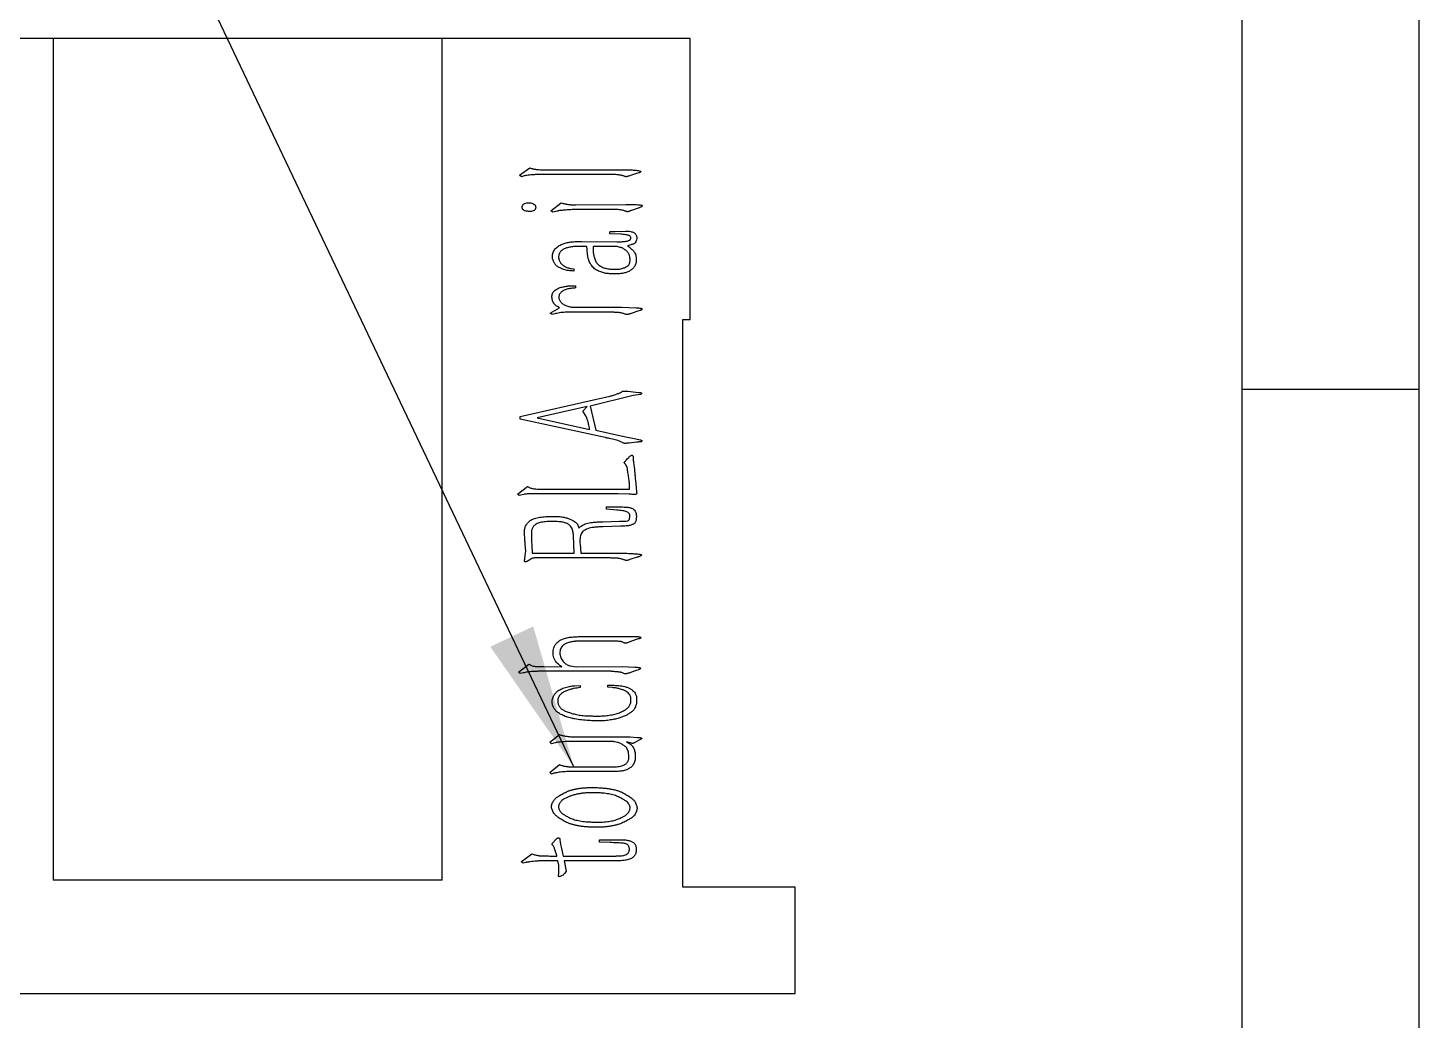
# Model space of a CAD drawing. Header units: millimetres. Extents: x 0 to 210, y 0 to 297.
# Drawn here: x 170.67 to 210, y 180.67 to 208.73 of the extents above; entities that cross this region are included whole.
import ezdxf

# ---------------------------------------------------------------- set-up
doc = ezdxf.new("R2010")
doc.units = ezdxf.units.MM
doc.layers.add('图框', color=7, linetype='Continuous')
doc.layers.add('根据设置的颜色创建', color=7, linetype='Continuous', lineweight=25)
doc.dimstyles.new('SLDDIMSTYLE5', dxfattribs={"dimtxt": 0.18, "dimasz": 4.08, "dimexe": 0, "dimexo": 0.0625, "dimgap": 0, "dimtad": 0, "dimtih": 1, "dimtoh": 1, "dimdec": 0, "dimrnd": 1e-09, "dimzin": 0, "dimdsep": 46, "dimtxsty": 'Standard', "dimsah": 1, "dimcen": 0.09, "dimadec": 0, "dimazin": 0, "dimtfac": 4.08, "dimtdec": 0, "dimtofl": 0, "dimtmove": 0, "dimatfit": 3, "dimfxl": 0, "dimfrac": 2, "dimtolj": 1, "dimtzin": 0, "dimarcsym": 0})

msp = doc.modelspace()

# ---------------------------------------------------------------- linework, layer by layer
at = {"color": 7, "linetype": 'Continuous', "lineweight": 25}
for p, q in [((171.385, 208.427), (164.556, 208.427)), ((171.385, 208.427), (171.385, 184.627)), ((182.385, 208.427), (171.385, 208.427)), ((182.385, 184.627), (182.385, 208.427)), ((189.389, 208.427), (182.385, 208.427)), ((189.389, 200.477), (189.389, 208.427)), ((184.571, 204.556), (184.858, 204.767)), ((184.621, 204.516), (184.571, 204.556)), ((184.697, 204.536), (184.621, 204.516)), ((187.083, 204.581), (185.185, 204.581)), ((185.251, 204.712), (187.385, 204.712)), ((187.385, 204.712), (187.717, 204.707)), ((187.878, 204.606), (187.707, 204.546)), ((187.944, 204.626), (187.878, 204.606)), ((185.457, 203.554), (185.749, 203.78)), ((185.507, 203.513), (185.457, 203.554)), ((185.588, 203.534), (185.507, 203.513)), ((187.017, 203.589), (186.126, 203.589)), ((186.161, 203.724), (187.576, 203.73)), ((187.576, 203.73), (187.757, 203.73)), ((187.918, 203.624), (187.737, 203.563)), ((187.118, 202.897), (187.118, 202.962)), ((187.274, 202.967), (187.576, 202.977)), ((186.328, 202.686), (187.314, 202.675)), ((187.43, 202.892), (187.118, 202.897)), ((187.717, 202.59), (187.622, 202.565)), ((186.474, 202.545), (186.217, 202.545)), ((186.479, 202.454), (186.474, 202.545)), ((187.325, 202.545), (186.65, 202.545)), ((187.41, 202.519), (187.325, 202.545)), ((186.026, 201.92), (186.101, 201.915)), ((186.101, 201.915), (186.101, 201.85)), ((186.011, 201.432), (186.152, 201.432)), ((186.152, 201.432), (186.152, 201.371)), ((185.436, 200.661), (185.694, 200.813)), ((185.487, 200.621), (185.436, 200.661)), ((185.568, 200.641), (185.487, 200.621)), ((186.036, 200.682), (185.855, 200.682)), ((187.153, 200.687), (186.036, 200.682)), ((186.157, 200.823), (187.446, 200.823)), ((187.446, 200.823), (187.863, 200.813)), ((187.909, 200.717), (187.727, 200.652)), ((187.974, 200.737), (187.909, 200.717)), ((189.185, 200.477), (189.389, 200.477)), ((189.185, 184.427), (189.185, 200.477)), ((187.783, 198.328), (186.56, 198.031)), ((186.745, 198.222), (186.997, 198.282)), ((187.234, 198.343), (187.329, 198.378)), ((187.627, 198.449), (187.853, 198.429)), ((187.984, 198.363), (187.783, 198.328)), ((187.853, 198.429), (187.939, 198.418)), ((184.586, 197.734), (186.745, 198.222)), ((186.483, 198.021), (185.069, 197.698)), ((186.353, 197.885), (186.483, 198.021)), ((186.439, 197.759), (186.353, 197.885)), ((186.56, 198.031), (186.725, 197.346)), ((184.586, 197.663), (184.586, 197.734)), ((186.987, 197.145), (184.586, 197.663)), ((185.069, 197.698), (186.549, 197.371)), ((186.725, 197.346), (187.475, 197.185)), ((187.475, 197.185), (187.858, 197.109)), ((187.858, 197.109), (187.979, 197.079)), ((187.475, 196.999), (187.43, 197.024)), ((187.878, 197.009), (187.667, 196.984)), ((187.843, 195.937), (187.863, 195.726)), ((184.515, 195.539), (184.792, 195.761)), ((184.556, 195.504), (184.515, 195.539)), ((184.606, 195.514), (184.556, 195.504)), ((187.36, 195.554), (185.094, 195.554)), ((185.11, 195.686), (187.677, 195.686)), ((187.657, 195.545), (187.36, 195.554)), ((187.863, 195.726), (187.873, 195.61)), ((187.027, 195.181), (187.38, 195.181)), ((187.027, 195.115), (187.027, 195.181)), ((187.314, 195.09), (187.027, 195.115)), ((186.926, 194.758), (187.395, 194.773)), ((186.111, 193.872), (186.091, 194.37)), ((186.217, 194.667), (186.247, 194.591)), ((187.179, 194.627), (186.932, 194.621)), ((187.42, 194.632), (187.179, 194.627)), ((184.742, 193.927), (184.727, 194.123)), ((184.727, 193.821), (184.742, 193.927)), ((184.913, 194.088), (184.923, 193.876)), ((186.278, 194.123), (186.298, 193.876)), ((184.717, 193.715), (184.727, 193.821)), ((184.883, 193.705), (184.808, 193.655)), ((184.923, 193.876), (186.111, 193.872)), ((187.007, 193.741), (185.039, 193.741)), ((186.298, 193.876), (187.486, 193.876)), ((187.893, 193.761), (187.712, 193.7)), ((186.338, 191.514), (187.803, 191.52)), ((187.249, 191.383), (186.363, 191.383)), ((187.863, 191.434), (187.687, 191.363)), ((184.541, 190.513), (184.832, 190.734)), ((184.586, 190.467), (184.541, 190.513)), ((184.667, 190.487), (184.586, 190.467)), ((187.144, 190.533), (185.17, 190.533)), ((185.251, 190.669), (185.764, 190.663)), ((186.011, 190.689), (186.167, 190.663)), ((186.167, 190.663), (187.466, 190.669)), ((187.466, 190.669), (187.823, 190.648)), ((187.863, 190.553), (187.687, 190.493)), ((187.929, 190.573), (187.863, 190.553)), ((186.117, 190.123), (186.282, 190.127)), ((186.282, 190.127), (186.282, 190.072)), ((187.063, 190.087), (187.063, 190.143)), ((187.193, 190.072), (187.063, 190.087)), ((185.421, 188.53), (185.694, 188.746)), ((185.467, 188.484), (185.421, 188.53)), ((185.542, 188.504), (185.467, 188.484)), ((187.058, 188.55), (186.091, 188.55)), ((186.111, 188.68), (187.692, 188.676)), ((187.702, 188.515), (187.596, 188.535)), ((187.692, 188.676), (187.889, 188.665)), ((187.748, 188.489), (187.702, 188.515)), ((187.969, 188.595), (187.823, 188.519)), ((185.421, 187.674), (185.694, 187.895)), ((185.467, 187.629), (185.421, 187.674)), ((185.542, 187.653), (185.467, 187.629)), ((187.058, 187.699), (186.011, 187.699)), ((186.101, 187.83), (187.158, 187.83)), ((185.482, 185.658), (185.623, 185.804)), ((185.512, 185.613), (185.482, 185.658)), ((185.709, 185.779), (185.718, 185.703)), ((186.831, 185.769), (187.128, 185.769)), ((186.831, 185.703), (186.831, 185.769)), ((187.133, 185.693), (186.831, 185.703)), ((184.616, 185.15), (184.918, 185.371)), ((185.497, 185.311), (185.623, 185.311)), ((185.603, 185.376), (185.573, 185.472)), ((185.784, 185.386), (185.799, 185.311)), ((185.799, 185.311), (187.259, 185.311)), ((184.667, 185.104), (184.616, 185.15)), ((184.747, 185.13), (184.667, 185.104)), ((185.653, 185.175), (185.266, 185.175)), ((185.674, 185.079), (185.653, 185.175)), ((185.678, 184.822), (185.678, 184.893)), ((187.294, 185.175), (185.829, 185.17)), ((185.829, 185.17), (185.89, 184.878)), ((182.385, 184.627), (171.385, 184.627)), ((185.668, 184.747), (185.678, 184.822)), ((192.36, 184.427), (189.185, 184.427)), ((192.36, 181.427), (192.36, 184.427)), ((161.41, 181.427), (192.36, 181.427))]:
    msp.add_line(p, q, dxfattribs=at)
for points, knots in [([(185.185, 204.581), (185.153, 204.58), (185.087, 204.579), (184.988, 204.574), (184.894, 204.566), (184.813, 204.557), (184.749, 204.547), (184.712, 204.539), (184.697, 204.536)], [0, 0, 0, 0, 0.194348, 0.405608, 0.606669, 0.770106, 0.900869, 1, 1, 1, 1]), ([(184.858, 204.767), (184.873, 204.761), (184.899, 204.751), (184.933, 204.74), (184.96, 204.735), (184.986, 204.731), (185.019, 204.726), (185.074, 204.72), (185.152, 204.712), (185.217, 204.712), (185.251, 204.712)], [0, 0, 0, 0, 0.121749, 0.215126, 0.262739, 0.327217, 0.412, 0.513468, 0.745952, 1, 1, 1, 1]), ([(187.707, 204.546), (187.691, 204.541), (187.664, 204.533), (187.627, 204.524), (187.602, 204.518), (187.581, 204.515), (187.557, 204.52), (187.527, 204.531), (187.492, 204.543), (187.455, 204.554), (187.415, 204.56), (187.368, 204.567), (187.309, 204.572), (187.237, 204.577), (187.16, 204.579), (187.108, 204.58), (187.083, 204.581)], [0, 0, 0, 0, 0.0780876, 0.1362011, 0.1772263, 0.1996661, 0.2365477, 0.2911484, 0.3531775, 0.4115869, 0.4724145, 0.5435111, 0.6343244, 0.7544101, 0.8836959, 1, 1, 1, 1]), ([(187.717, 204.707), (187.739, 204.706), (187.781, 204.706), (187.839, 204.702), (187.89, 204.697), (187.931, 204.688), (187.964, 204.679), (187.981, 204.67), (187.998, 204.664), (187.995, 204.659), (187.994, 204.657)], [0, 0, 0, 0, 0.2280132, 0.4282045, 0.603574, 0.7502629, 0.865322, 0.939996, 0.9804937, 1, 1, 1, 1]), ([(187.994, 204.657), (187.992, 204.654), (187.987, 204.646), (187.973, 204.639), (187.959, 204.629), (187.948, 204.627), (187.944, 204.626)], [0, 0, 0, 0, 0.15181, 0.45543, 0.794888, 1, 1, 1, 1]), ([(184.863, 203.534), (184.85, 203.534), (184.821, 203.535), (184.773, 203.54), (184.722, 203.551), (184.683, 203.57), (184.658, 203.591), (184.647, 203.613), (184.642, 203.639), (184.643, 203.667), (184.648, 203.696), (184.664, 203.721), (184.684, 203.742), (184.722, 203.761), (184.777, 203.777), (184.824, 203.779), (184.848, 203.78)], [0, 0, 0, 0, 0.067647, 0.160207, 0.260217, 0.350902, 0.393006, 0.435947, 0.481551, 0.535642, 0.58975, 0.64006, 0.691679, 0.747352, 0.868425, 1, 1, 1, 1]), ([(184.848, 203.78), (184.871, 203.775), (184.916, 203.768), (184.967, 203.747), (185, 203.725), (185.015, 203.701), (185.025, 203.674), (185.024, 203.654), (185.024, 203.644)], [0, 0, 0, 0, 0.285313, 0.5421, 0.657875, 0.766017, 0.876992, 1, 1, 1, 1]), ([(185.749, 203.78), (185.765, 203.774), (185.795, 203.763), (185.833, 203.753), (185.862, 203.748), (185.888, 203.742), (185.92, 203.738), (185.957, 203.731), (186, 203.726), (186.049, 203.723), (186.103, 203.723), (186.141, 203.724), (186.161, 203.724)], [0, 0, 0, 0, 0.126153, 0.227225, 0.276126, 0.339691, 0.417277, 0.507453, 0.611493, 0.727469, 0.857485, 1, 1, 1, 1]), ([(185.024, 203.644), (185.023, 203.635), (185.022, 203.618), (185.014, 203.595), (184.999, 203.575), (184.971, 203.554), (184.925, 203.536), (184.884, 203.535), (184.863, 203.534)], [0, 0, 0, 0, 0.119936, 0.228723, 0.33563, 0.452085, 0.705606, 1, 1, 1, 1]), ([(186.126, 203.589), (186.117, 203.589), (186.092, 203.588), (186.047, 203.586), (185.985, 203.581), (185.912, 203.576), (185.839, 203.57), (185.776, 203.566), (185.731, 203.56), (185.689, 203.556), (185.644, 203.545), (185.608, 203.538), (185.588, 203.534)], [0, 0, 0, 0, 0.052293, 0.136311, 0.250789, 0.395555, 0.541791, 0.656376, 0.74221, 0.7963, 0.887489, 1, 1, 1, 1]), ([(187.601, 203.528), (187.596, 203.529), (187.579, 203.533), (187.551, 203.545), (187.516, 203.556), (187.477, 203.57), (187.432, 203.577), (187.383, 203.584), (187.334, 203.587), (187.299, 203.589), (187.276, 203.589), (187.257, 203.589), (187.233, 203.589), (187.202, 203.589), (187.165, 203.589), (187.121, 203.589), (187.071, 203.589), (187.036, 203.589), (187.017, 203.589)], [0, 0, 0, 0, 0.029659, 0.084671, 0.15282, 0.218971, 0.293359, 0.38229, 0.470721, 0.540071, 0.560232, 0.591734, 0.633317, 0.68498, 0.747984, 0.821069, 0.905494, 1, 1, 1, 1]), ([(187.737, 203.563), (187.725, 203.559), (187.703, 203.551), (187.676, 203.54), (187.656, 203.534), (187.64, 203.527), (187.622, 203.524), (187.609, 203.527), (187.601, 203.528)], [0, 0, 0, 0, 0.273343, 0.480492, 0.62952, 0.714116, 0.84152, 1, 1, 1, 1]), ([(187.757, 203.73), (187.794, 203.73), (187.863, 203.729), (187.942, 203.722), (187.995, 203.717), (188.018, 203.708), (188.036, 203.705), (188.038, 203.697), (188.039, 203.695)], [0, 0, 0, 0, 0.383576, 0.706331, 0.831181, 0.919219, 0.972279, 1, 1, 1, 1]), ([(188.039, 203.695), (188.039, 203.691), (188.038, 203.684), (188.028, 203.674), (188.009, 203.665), (187.982, 203.651), (187.951, 203.636), (187.929, 203.628), (187.918, 203.624)], [0, 0, 0, 0, 0.06894, 0.145757, 0.277801, 0.504279, 0.76776, 1, 1, 1, 1]), ([(187.118, 202.962), (187.135, 202.963), (187.165, 202.965), (187.208, 202.966), (187.243, 202.968), (187.265, 202.968), (187.274, 202.967)], [0, 0, 0, 0, 0.315897, 0.588603, 0.818308, 1, 1, 1, 1]), ([(187.576, 202.977), (187.605, 202.977), (187.659, 202.975), (187.724, 202.966), (187.769, 202.954), (187.797, 202.937), (187.824, 202.918), (187.847, 202.893), (187.865, 202.864), (187.877, 202.833), (187.883, 202.8), (187.881, 202.755), (187.869, 202.703), (187.844, 202.657), (187.814, 202.628), (187.787, 202.611), (187.753, 202.599), (187.73, 202.593), (187.717, 202.59)], [0, 0, 0, 0, 0.127828, 0.235131, 0.282716, 0.329707, 0.376897, 0.426695, 0.476258, 0.523892, 0.571231, 0.621029, 0.716844, 0.803165, 0.846795, 0.893032, 0.944085, 1, 1, 1, 1]), ([(185.497, 202.288), (185.5, 202.308), (185.507, 202.346), (185.528, 202.401), (185.558, 202.451), (185.597, 202.495), (185.641, 202.535), (185.689, 202.57), (185.741, 202.598), (185.815, 202.628), (185.911, 202.656), (186.01, 202.672), (186.094, 202.678), (186.165, 202.683), (186.244, 202.685), (186.299, 202.685), (186.328, 202.686)], [0, 0, 0, 0, 0.05887, 0.115987, 0.17368, 0.232382, 0.29102, 0.349293, 0.407532, 0.466851, 0.585472, 0.703131, 0.765452, 0.83583, 0.914232, 1, 1, 1, 1]), ([(187.314, 202.675), (187.351, 202.675), (187.423, 202.676), (187.51, 202.683), (187.572, 202.691), (187.612, 202.697), (187.644, 202.707), (187.671, 202.717), (187.692, 202.729), (187.705, 202.747), (187.713, 202.768), (187.712, 202.783), (187.712, 202.791)], [0, 0, 0, 0, 0.246056, 0.474624, 0.577838, 0.664969, 0.74072, 0.802958, 0.854247, 0.900151, 0.947141, 1, 1, 1, 1]), ([(187.712, 202.791), (187.711, 202.801), (187.708, 202.821), (187.688, 202.84), (187.666, 202.853), (187.641, 202.86), (187.61, 202.869), (187.561, 202.876), (187.5, 202.885), (187.452, 202.89), (187.43, 202.892)], [0, 0, 0, 0, 0.08875, 0.184394, 0.24597, 0.327044, 0.425982, 0.546684, 0.791263, 1, 1, 1, 1]), ([(187.622, 202.565), (187.65, 202.543), (187.708, 202.499), (187.774, 202.438), (187.821, 202.382), (187.844, 202.329), (187.862, 202.269), (187.866, 202.225), (187.868, 202.202)], [0, 0, 0, 0, 0.2391263, 0.4721368, 0.5882649, 0.7129818, 0.848714, 1, 1, 1, 1]), ([(186.101, 201.85), (186.074, 201.851), (186.024, 201.855), (185.951, 201.861), (185.88, 201.873), (185.807, 201.895), (185.729, 201.926), (185.665, 201.962), (185.615, 201.997), (185.582, 202.03), (185.554, 202.067), (185.525, 202.122), (185.499, 202.196), (185.497, 202.258), (185.497, 202.288)], [0, 0, 0, 0, 0.096169, 0.180024, 0.262074, 0.352582, 0.45136, 0.559523, 0.615475, 0.670108, 0.724633, 0.781048, 0.892253, 1, 1, 1, 1]), ([(186.217, 202.545), (186.176, 202.543), (186.096, 202.541), (185.998, 202.527), (185.925, 202.511), (185.877, 202.495), (185.833, 202.478), (185.795, 202.458), (185.762, 202.435), (185.734, 202.411), (185.712, 202.385), (185.69, 202.347), (185.673, 202.294), (185.673, 202.25), (185.674, 202.228)], [0, 0, 0, 0, 0.173415, 0.338799, 0.41646, 0.489167, 0.553692, 0.61427, 0.670174, 0.72222, 0.769935, 0.815124, 0.905428, 1, 1, 1, 1]), ([(185.674, 202.228), (185.676, 202.212), (185.68, 202.182), (185.693, 202.139), (185.713, 202.1), (185.739, 202.066), (185.769, 202.034), (185.804, 202.006), (185.844, 201.981), (185.887, 201.961), (185.928, 201.943), (185.966, 201.93), (185.998, 201.922), (186.017, 201.921), (186.026, 201.92)], [0, 0, 0, 0, 0.092696, 0.180924, 0.265419, 0.349849, 0.435458, 0.524669, 0.616823, 0.713859, 0.806508, 0.884458, 0.94962, 1, 1, 1, 1]), ([(187.027, 201.779), (187.01, 201.782), (186.974, 201.789), (186.919, 201.804), (186.862, 201.824), (186.803, 201.846), (186.744, 201.876), (186.69, 201.913), (186.642, 201.959), (186.599, 202.01), (186.562, 202.066), (186.534, 202.125), (186.513, 202.185), (186.501, 202.247), (186.493, 202.306), (186.486, 202.36), (186.482, 202.409), (186.48, 202.439), (186.479, 202.454)], [0, 0, 0, 0, 0.054277, 0.113533, 0.175625, 0.242949, 0.3114, 0.379162, 0.446977, 0.51725, 0.586503, 0.653574, 0.719824, 0.785317, 0.84774, 0.904598, 0.955058, 1, 1, 1, 1]), ([(186.65, 202.545), (186.65, 202.519), (186.65, 202.467), (186.652, 202.401), (186.655, 202.344), (186.664, 202.298), (186.676, 202.246), (186.692, 202.192), (186.713, 202.139), (186.739, 202.09), (186.772, 202.049), (186.81, 202.015), (186.853, 201.987), (186.899, 201.962), (186.949, 201.942), (187.003, 201.927), (187.061, 201.915), (187.124, 201.905), (187.191, 201.901), (187.261, 201.897), (187.331, 201.899), (187.396, 201.904), (187.456, 201.917), (187.493, 201.929), (187.51, 201.935)], [0, 0, 0, 0, 0.059129, 0.120001, 0.152802, 0.189513, 0.229614, 0.274646, 0.319736, 0.361609, 0.402042, 0.440656, 0.479981, 0.519523, 0.560989, 0.604042, 0.649187, 0.69798, 0.7498, 0.804955, 0.859501, 0.910225, 0.956612, 1, 1, 1, 1]), ([(187.868, 202.202), (187.869, 202.187), (187.871, 202.155), (187.866, 202.109), (187.856, 202.063), (187.839, 202.019), (187.817, 201.976), (187.788, 201.938), (187.755, 201.903), (187.704, 201.864), (187.632, 201.824), (187.551, 201.797), (187.48, 201.782), (187.421, 201.774), (187.355, 201.77), (187.284, 201.769), (187.213, 201.77), (187.146, 201.771), (187.085, 201.775), (187.046, 201.778), (187.027, 201.779)], [0, 0, 0, 0, 0.043197, 0.086568, 0.128792, 0.17283, 0.216973, 0.26056, 0.303216, 0.347636, 0.437831, 0.530591, 0.580994, 0.636336, 0.696784, 0.763275, 0.830441, 0.892135, 0.948436, 1, 1, 1, 1]), ([(187.692, 202.152), (187.692, 202.173), (187.692, 202.22), (187.681, 202.28), (187.664, 202.331), (187.639, 202.367), (187.608, 202.404), (187.569, 202.437), (187.527, 202.466), (187.487, 202.491), (187.448, 202.51), (187.422, 202.516), (187.41, 202.519)], [0, 0, 0, 0, 0.128402, 0.276872, 0.358559, 0.444113, 0.539337, 0.642885, 0.747687, 0.840304, 0.924807, 1, 1, 1, 1]), ([(187.51, 201.935), (187.527, 201.941), (187.557, 201.952), (187.598, 201.973), (187.631, 201.996), (187.655, 202.022), (187.672, 202.051), (187.683, 202.082), (187.691, 202.116), (187.691, 202.139), (187.692, 202.152)], [0, 0, 0, 0, 0.169287, 0.317148, 0.446005, 0.557849, 0.662487, 0.768611, 0.880667, 1, 1, 1, 1]), ([(185.603, 201.326), (185.616, 201.334), (185.644, 201.352), (185.693, 201.372), (185.747, 201.391), (185.807, 201.405), (185.866, 201.416), (185.92, 201.425), (185.967, 201.431), (185.997, 201.432), (186.011, 201.432)], [0, 0, 0, 0, 0.111437, 0.233776, 0.368908, 0.516722, 0.663035, 0.790866, 0.903616, 1, 1, 1, 1]), ([(185.694, 200.813), (185.676, 200.823), (185.641, 200.843), (185.592, 200.877), (185.549, 200.919), (185.521, 200.963), (185.503, 201.005), (185.492, 201.044), (185.487, 201.088), (185.483, 201.138), (185.488, 201.191), (185.511, 201.242), (185.55, 201.288), (185.584, 201.313), (185.603, 201.326)], [0, 0, 0, 0, 0.095586, 0.186913, 0.277864, 0.37429, 0.428304, 0.489586, 0.559725, 0.638655, 0.720294, 0.803827, 0.89522, 1, 1, 1, 1]), ([(186.152, 201.371), (186.109, 201.367), (186.027, 201.359), (185.928, 201.343), (185.857, 201.322), (185.81, 201.303), (185.77, 201.276), (185.736, 201.245), (185.709, 201.21), (185.688, 201.174), (185.679, 201.134), (185.678, 201.108), (185.678, 201.095)], [0, 0, 0, 0, 0.213383, 0.40529, 0.493719, 0.57663, 0.654501, 0.730871, 0.803458, 0.870387, 0.934915, 1, 1, 1, 1]), ([(185.678, 201.095), (185.681, 201.081), (185.686, 201.052), (185.705, 201.012), (185.731, 200.974), (185.767, 200.94), (185.808, 200.909), (185.854, 200.882), (185.906, 200.862), (185.977, 200.843), (186.061, 200.827), (186.127, 200.824), (186.157, 200.823)], [0, 0, 0, 0, 0.071841, 0.144546, 0.220815, 0.303876, 0.390355, 0.479325, 0.570754, 0.668082, 0.84971, 1, 1, 1, 1]), ([(185.855, 200.682), (185.829, 200.681), (185.776, 200.679), (185.698, 200.668), (185.628, 200.654), (185.586, 200.645), (185.568, 200.641)], [0, 0, 0, 0, 0.267332, 0.54983, 0.808654, 1, 1, 1, 1]), ([(187.727, 200.652), (187.712, 200.646), (187.686, 200.637), (187.65, 200.627), (187.624, 200.619), (187.601, 200.618), (187.576, 200.623), (187.544, 200.635), (187.507, 200.647), (187.466, 200.66), (187.426, 200.669), (187.393, 200.674), (187.365, 200.676), (187.337, 200.677), (187.302, 200.68), (187.262, 200.681), (187.223, 200.684), (187.191, 200.685), (187.169, 200.687), (187.157, 200.687), (187.153, 200.687)], [0, 0, 0, 0, 0.081984, 0.145524, 0.189911, 0.217898, 0.263025, 0.320493, 0.388809, 0.464398, 0.538694, 0.600337, 0.634743, 0.681831, 0.742949, 0.815485, 0.886752, 0.941456, 0.978396, 1, 1, 1, 1]), ([(187.863, 200.813), (187.886, 200.811), (187.929, 200.807), (187.977, 200.801), (188.009, 200.794), (188.022, 200.788), (188.032, 200.781), (188.03, 200.775), (188.03, 200.773)], [0, 0, 0, 0, 0.386931, 0.704943, 0.824465, 0.911529, 0.958381, 1, 1, 1, 1]), ([(188.03, 200.773), (188.029, 200.77), (188.027, 200.765), (188.021, 200.754), (188.001, 200.745), (187.984, 200.74), (187.974, 200.737)], [0, 0, 0, 0, 0.101113, 0.24008, 0.518014, 1, 1, 1, 1]), ([(186.997, 198.282), (187.026, 198.288), (187.077, 198.299), (187.144, 198.316), (187.195, 198.329), (187.223, 198.339), (187.234, 198.343)], [0, 0, 0, 0, 0.356475, 0.639464, 0.855118, 1, 1, 1, 1]), ([(187.329, 198.378), (187.343, 198.382), (187.369, 198.389), (187.402, 198.402), (187.428, 198.414), (187.45, 198.43), (187.467, 198.446), (187.484, 198.457), (187.5, 198.457), (187.514, 198.457), (187.533, 198.454), (187.556, 198.453), (187.589, 198.451), (187.613, 198.449), (187.627, 198.449)], [0, 0, 0, 0, 0.13714, 0.2498639, 0.3389413, 0.4078608, 0.5026717, 0.5561593, 0.5937258, 0.6500146, 0.6947839, 0.7699169, 0.8709251, 1, 1, 1, 1]), ([(187.939, 198.418), (187.948, 198.418), (187.966, 198.417), (187.988, 198.413), (188.004, 198.409), (188.016, 198.405), (188.021, 198.393), (188.017, 198.379), (188.004, 198.367), (187.991, 198.365), (187.984, 198.363)], [0, 0, 0, 0, 0.207046, 0.368033, 0.482299, 0.553315, 0.640933, 0.728232, 0.844321, 1, 1, 1, 1]), ([(186.549, 197.371), (186.545, 197.399), (186.537, 197.449), (186.522, 197.517), (186.504, 197.582), (186.489, 197.639), (186.472, 197.686), (186.462, 197.717), (186.451, 197.741), (186.442, 197.753), (186.439, 197.759)], [0, 0, 0, 0, 0.212711, 0.3690234, 0.5176942, 0.7093271, 0.8082699, 0.8886219, 0.9520057, 1, 1, 1, 1]), ([(187.43, 197.024), (187.418, 197.03), (187.39, 197.043), (187.337, 197.058), (187.27, 197.077), (187.192, 197.095), (187.116, 197.11), (187.055, 197.126), (187.013, 197.135), (186.994, 197.142), (186.987, 197.145)], [0, 0, 0, 0, 0.084956, 0.202391, 0.355417, 0.541857, 0.724422, 0.861285, 0.953312, 1, 1, 1, 1]), ([(187.979, 197.079), (187.987, 197.076), (188.001, 197.071), (188.019, 197.062), (188.027, 197.05), (188.029, 197.038), (188.019, 197.028), (188.004, 197.024), (187.985, 197.021), (187.959, 197.017), (187.922, 197.014), (187.894, 197.01), (187.878, 197.009)], [0, 0, 0, 0, 0.122724, 0.205158, 0.260708, 0.304226, 0.356362, 0.431366, 0.502717, 0.620721, 0.785116, 1, 1, 1, 1]), ([(187.667, 196.984), (187.65, 196.982), (187.619, 196.98), (187.578, 196.977), (187.548, 196.977), (187.523, 196.978), (187.5, 196.986), (187.484, 196.994), (187.475, 196.999)], [0, 0, 0, 0, 0.267263, 0.476799, 0.628962, 0.720577, 0.855394, 1, 1, 1, 1]), ([(187.526, 196.435), (187.529, 196.438), (187.536, 196.448), (187.551, 196.467), (187.578, 196.498), (187.614, 196.537), (187.651, 196.575), (187.679, 196.607), (187.7, 196.628), (187.72, 196.638), (187.738, 196.64), (187.748, 196.641), (187.752, 196.642)], [0, 0, 0, 0, 0.0390099, 0.1151582, 0.2382199, 0.4284533, 0.6185677, 0.7465642, 0.8324861, 0.903761, 0.9592871, 1, 1, 1, 1]), ([(187.677, 195.686), (187.677, 195.706), (187.677, 195.744), (187.675, 195.795), (187.675, 195.835), (187.672, 195.867), (187.668, 195.902), (187.662, 195.946), (187.655, 196.006), (187.645, 196.076), (187.634, 196.146), (187.625, 196.207), (187.616, 196.256), (187.609, 196.301), (187.593, 196.345), (187.565, 196.384), (187.536, 196.409), (187.529, 196.428), (187.526, 196.435)], [0, 0, 0, 0, 0.079476, 0.145574, 0.196333, 0.232833, 0.271433, 0.329394, 0.406593, 0.503281, 0.600107, 0.680552, 0.742733, 0.788555, 0.857031, 0.920814, 0.971708, 1, 1, 1, 1]), ([(187.752, 196.642), (187.757, 196.64), (187.767, 196.635), (187.775, 196.62), (187.781, 196.601), (187.78, 196.568), (187.779, 196.521), (187.788, 196.459), (187.797, 196.393), (187.806, 196.34), (187.812, 196.301), (187.814, 196.271), (187.818, 196.234), (187.822, 196.189), (187.826, 196.137), (187.831, 196.077), (187.837, 196.01), (187.841, 195.962), (187.843, 195.937)], [0, 0, 0, 0, 0.0213383, 0.0437564, 0.0696633, 0.1028404, 0.1805612, 0.2682231, 0.362456, 0.4588911, 0.4892276, 0.5298545, 0.5819267, 0.6443189, 0.7171243, 0.8003432, 0.8950082, 1, 1, 1, 1]), ([(185.094, 195.554), (185.066, 195.554), (185.016, 195.555), (184.949, 195.554), (184.899, 195.553), (184.854, 195.552), (184.807, 195.548), (184.748, 195.546), (184.68, 195.534), (184.633, 195.521), (184.606, 195.514)], [0, 0, 0, 0, 0.171512, 0.308123, 0.408309, 0.47511, 0.580113, 0.69723, 0.833976, 1, 1, 1, 1]), ([(184.792, 195.761), (184.804, 195.754), (184.827, 195.742), (184.864, 195.722), (184.91, 195.705), (184.967, 195.695), (185.035, 195.686), (185.084, 195.686), (185.11, 195.686)], [0, 0, 0, 0, 0.1228318, 0.2415767, 0.3782601, 0.5574227, 0.768141, 1, 1, 1, 1]), ([(187.873, 195.61), (187.877, 195.597), (187.883, 195.578), (187.879, 195.549), (187.862, 195.537), (187.844, 195.527), (187.815, 195.527), (187.776, 195.533), (187.721, 195.54), (187.679, 195.543), (187.657, 195.545)], [0, 0, 0, 0, 0.132593, 0.212377, 0.278407, 0.338647, 0.427046, 0.567763, 0.760829, 1, 1, 1, 1]), ([(187.682, 194.914), (187.683, 194.928), (187.684, 194.955), (187.672, 194.994), (187.642, 195.025), (187.599, 195.047), (187.544, 195.063), (187.479, 195.074), (187.401, 195.081), (187.345, 195.087), (187.314, 195.09)], [0, 0, 0, 0, 0.0926985, 0.1749703, 0.2601785, 0.3642577, 0.4902626, 0.6306115, 0.7974292, 1, 1, 1, 1]), ([(187.38, 195.181), (187.413, 195.18), (187.475, 195.18), (187.559, 195.176), (187.627, 195.171), (187.681, 195.162), (187.725, 195.15), (187.761, 195.133), (187.793, 195.112), (187.826, 195.078), (187.856, 195.027), (187.871, 194.96), (187.871, 194.899), (187.869, 194.86), (187.868, 194.843)], [0, 0, 0, 0, 0.139747, 0.257695, 0.352953, 0.427012, 0.486741, 0.543186, 0.594958, 0.645098, 0.741851, 0.837206, 0.927981, 1, 1, 1, 1]), ([(184.727, 194.123), (184.725, 194.162), (184.72, 194.233), (184.715, 194.33), (184.71, 194.408), (184.707, 194.47), (184.706, 194.522), (184.715, 194.57), (184.73, 194.617), (184.752, 194.663), (184.779, 194.706), (184.812, 194.744), (184.848, 194.779), (184.891, 194.81), (184.941, 194.835), (184.998, 194.858), (185.066, 194.875), (185.142, 194.89), (185.225, 194.901), (185.315, 194.907), (185.412, 194.913), (185.478, 194.914), (185.512, 194.914)], [0, 0, 0, 0, 0.084018, 0.153991, 0.210518, 0.253033, 0.287973, 0.322876, 0.357891, 0.394679, 0.431656, 0.46751, 0.503633, 0.540621, 0.580048, 0.624464, 0.674527, 0.730393, 0.791128, 0.856384, 0.925821, 1, 1, 1, 1]), ([(185.154, 194.738), (185.133, 194.732), (185.094, 194.721), (185.041, 194.696), (184.998, 194.67), (184.965, 194.638), (184.94, 194.601), (184.922, 194.558), (184.909, 194.509), (184.905, 194.474), (184.903, 194.456)], [0, 0, 0, 0, 0.159352, 0.298834, 0.421008, 0.527375, 0.63192, 0.744716, 0.866472, 1, 1, 1, 1]), ([(186.091, 194.37), (186.09, 194.39), (186.088, 194.428), (186.08, 194.481), (186.068, 194.528), (186.048, 194.58), (186.014, 194.633), (185.971, 194.676), (185.929, 194.703), (185.892, 194.718), (185.85, 194.734), (185.801, 194.747), (185.742, 194.756), (185.671, 194.763), (185.586, 194.768), (185.492, 194.771), (185.395, 194.77), (185.305, 194.764), (185.226, 194.755), (185.177, 194.743), (185.154, 194.738)], [0, 0, 0, 0, 0.050996, 0.096666, 0.137984, 0.174223, 0.238773, 0.298111, 0.328972, 0.363115, 0.400914, 0.443007, 0.492646, 0.553367, 0.625969, 0.709915, 0.795739, 0.872188, 0.940153, 1, 1, 1, 1]), ([(185.512, 194.914), (185.545, 194.914), (185.607, 194.913), (185.692, 194.908), (185.764, 194.901), (185.841, 194.886), (185.923, 194.862), (186.012, 194.829), (186.087, 194.789), (186.141, 194.755), (186.175, 194.726), (186.195, 194.706), (186.209, 194.686), (186.215, 194.673), (186.217, 194.667)], [0, 0, 0, 0, 0.126762, 0.23739, 0.330069, 0.40728, 0.538253, 0.660757, 0.771131, 0.866738, 0.908294, 0.944285, 0.97465, 1, 1, 1, 1]), ([(186.247, 194.591), (186.269, 194.606), (186.308, 194.633), (186.364, 194.673), (186.425, 194.702), (186.499, 194.722), (186.588, 194.737), (186.691, 194.75), (186.806, 194.757), (186.886, 194.757), (186.926, 194.758)], [0, 0, 0, 0, 0.110135, 0.200314, 0.287011, 0.392224, 0.518154, 0.666158, 0.829063, 1, 1, 1, 1]), ([(187.395, 194.773), (187.421, 194.773), (187.471, 194.774), (187.542, 194.777), (187.601, 194.783), (187.643, 194.794), (187.666, 194.815), (187.675, 194.84), (187.681, 194.874), (187.682, 194.899), (187.682, 194.914)], [0, 0, 0, 0, 0.206297, 0.399056, 0.559378, 0.678039, 0.729452, 0.798065, 0.885914, 1, 1, 1, 1]), ([(187.868, 194.843), (187.867, 194.831), (187.865, 194.808), (187.855, 194.776), (187.842, 194.748), (187.823, 194.724), (187.799, 194.703), (187.77, 194.685), (187.734, 194.671), (187.692, 194.658), (187.641, 194.647), (187.578, 194.641), (187.503, 194.635), (187.449, 194.633), (187.42, 194.632)], [0, 0, 0, 0, 0.065484, 0.125002, 0.180702, 0.233774, 0.289425, 0.351416, 0.420562, 0.498492, 0.59115, 0.705666, 0.84147, 1, 1, 1, 1]), ([(184.903, 194.456), (184.903, 194.45), (184.903, 194.435), (184.904, 194.409), (184.905, 194.375), (184.905, 194.333), (184.907, 194.283), (184.908, 194.225), (184.911, 194.159), (184.912, 194.113), (184.913, 194.088)], [0, 0, 0, 0, 0.048663, 0.119659, 0.210925, 0.326518, 0.46243, 0.61861, 0.799172, 1, 1, 1, 1]), ([(186.932, 194.621), (186.899, 194.619), (186.831, 194.615), (186.727, 194.608), (186.626, 194.597), (186.537, 194.58), (186.463, 194.553), (186.399, 194.519), (186.346, 194.477), (186.31, 194.424), (186.289, 194.362), (186.278, 194.291), (186.274, 194.21), (186.276, 194.153), (186.278, 194.123)], [0, 0, 0, 0, 0.098911, 0.210101, 0.318709, 0.407924, 0.485266, 0.559693, 0.628146, 0.689865, 0.753516, 0.82518, 0.908082, 1, 1, 1, 1]), ([(184.808, 193.655), (184.799, 193.65), (184.782, 193.641), (184.759, 193.63), (184.74, 193.626), (184.725, 193.625), (184.713, 193.636), (184.711, 193.656), (184.711, 193.683), (184.715, 193.703), (184.717, 193.715)], [0, 0, 0, 0, 0.172549, 0.310456, 0.41505, 0.489008, 0.555792, 0.653307, 0.800997, 1, 1, 1, 1]), ([(185.039, 193.741), (185.024, 193.74), (184.995, 193.74), (184.953, 193.732), (184.915, 193.723), (184.894, 193.711), (184.883, 193.705)], [0, 0, 0, 0, 0.2819887, 0.5393113, 0.7790495, 1, 1, 1, 1]), ([(187.712, 193.7), (187.695, 193.695), (187.667, 193.685), (187.63, 193.671), (187.604, 193.665), (187.584, 193.662), (187.563, 193.669), (187.536, 193.682), (187.498, 193.696), (187.453, 193.708), (187.407, 193.717), (187.368, 193.726), (187.332, 193.728), (187.291, 193.732), (187.236, 193.733), (187.172, 193.736), (187.109, 193.739), (187.059, 193.738), (187.027, 193.741), (187.012, 193.741), (187.007, 193.741)], [0, 0, 0, 0, 0.072372, 0.127056, 0.163223, 0.181976, 0.210858, 0.252599, 0.308953, 0.377794, 0.447656, 0.50554, 0.541914, 0.599015, 0.675703, 0.77209, 0.866369, 0.935753, 0.980326, 1, 1, 1, 1]), ([(187.486, 193.876), (187.525, 193.874), (187.596, 193.87), (187.692, 193.864), (187.766, 193.86), (187.834, 193.857), (187.899, 193.851), (187.953, 193.845), (187.989, 193.838), (188.004, 193.833), (188.016, 193.828), (188.014, 193.823), (188.014, 193.821)], [0, 0, 0, 0, 0.217813, 0.39683, 0.534127, 0.632623, 0.775829, 0.895915, 0.942639, 0.973299, 0.990206, 1, 1, 1, 1]), ([(188.014, 193.821), (188.013, 193.819), (188.012, 193.813), (188.005, 193.803), (187.986, 193.791), (187.958, 193.778), (187.926, 193.764), (187.903, 193.762), (187.893, 193.761)], [0, 0, 0, 0, 0.050344, 0.119535, 0.259637, 0.513584, 0.790603, 1, 1, 1, 1]), ([(185.517, 191.031), (185.517, 191.06), (185.517, 191.117), (185.534, 191.187), (185.556, 191.241), (185.578, 191.28), (185.605, 191.317), (185.638, 191.352), (185.675, 191.384), (185.716, 191.412), (185.761, 191.436), (185.828, 191.462), (185.923, 191.486), (186.05, 191.504), (186.19, 191.513), (186.288, 191.514), (186.338, 191.514)], [0, 0, 0, 0, 0.078193, 0.156981, 0.196937, 0.237737, 0.28036, 0.324477, 0.369667, 0.414523, 0.461119, 0.509091, 0.613307, 0.731051, 0.860868, 1, 1, 1, 1]), ([(186.363, 191.383), (186.333, 191.383), (186.28, 191.384), (186.211, 191.381), (186.16, 191.382), (186.123, 191.379), (186.092, 191.375), (186.056, 191.367), (186.012, 191.358), (185.962, 191.346), (185.909, 191.33), (185.859, 191.307), (185.814, 191.277), (185.773, 191.241), (185.739, 191.198), (185.717, 191.145), (185.706, 191.085), (185.708, 191.043), (185.709, 191.021)], [0, 0, 0, 0, 0.103415, 0.184253, 0.243354, 0.280813, 0.312399, 0.355008, 0.40733, 0.469931, 0.536444, 0.599812, 0.662479, 0.725266, 0.788532, 0.852776, 0.922656, 1, 1, 1, 1]), ([(187.687, 191.363), (187.671, 191.357), (187.643, 191.347), (187.607, 191.334), (187.581, 191.328), (187.559, 191.325), (187.538, 191.33), (187.514, 191.342), (187.485, 191.355), (187.454, 191.368), (187.418, 191.377), (187.374, 191.38), (187.317, 191.383), (187.273, 191.383), (187.249, 191.383)], [0, 0, 0, 0, 0.111777, 0.197023, 0.256033, 0.290705, 0.339379, 0.396788, 0.467386, 0.553765, 0.616352, 0.71219, 0.838918, 1, 1, 1, 1]), ([(187.803, 191.52), (187.818, 191.519), (187.848, 191.519), (187.888, 191.518), (187.922, 191.515), (187.956, 191.509), (187.98, 191.503), (188.005, 191.489), (187.999, 191.475), (187.988, 191.467), (187.969, 191.461), (187.939, 191.451), (187.902, 191.442), (187.874, 191.436), (187.863, 191.434)], [0, 0, 0, 0, 0.131011, 0.243369, 0.3393768, 0.4152633, 0.522442, 0.5768619, 0.5992564, 0.6346652, 0.6887265, 0.7604239, 0.90415, 1, 1, 1, 1]), ([(185.764, 190.663), (185.74, 190.678), (185.697, 190.706), (185.638, 190.752), (185.588, 190.808), (185.553, 190.878), (185.526, 190.953), (185.52, 191.006), (185.517, 191.031)], [0, 0, 0, 0, 0.178925, 0.334449, 0.486089, 0.657373, 0.833902, 1, 1, 1, 1]), ([(185.709, 191.021), (185.712, 190.998), (185.719, 190.954), (185.742, 190.891), (185.777, 190.835), (185.82, 190.787), (185.868, 190.747), (185.915, 190.715), (185.963, 190.695), (185.995, 190.691), (186.011, 190.689)], [0, 0, 0, 0, 0.141717, 0.278805, 0.412812, 0.549787, 0.681532, 0.799135, 0.902571, 1, 1, 1, 1]), ([(185.17, 190.533), (185.147, 190.533), (185.102, 190.533), (185.04, 190.531), (184.988, 190.53), (184.93, 190.527), (184.866, 190.521), (184.794, 190.511), (184.728, 190.498), (184.686, 190.491), (184.667, 190.487)], [0, 0, 0, 0, 0.139857, 0.262083, 0.366649, 0.45215, 0.603032, 0.747312, 0.881886, 1, 1, 1, 1]), ([(184.832, 190.734), (184.849, 190.725), (184.88, 190.709), (184.924, 190.689), (184.967, 190.675), (185.007, 190.672), (185.05, 190.67), (185.101, 190.669), (185.17, 190.668), (185.222, 190.669), (185.251, 190.669)], [0, 0, 0, 0, 0.134674, 0.242379, 0.33818, 0.444429, 0.520647, 0.63833, 0.799269, 1, 1, 1, 1]), ([(187.687, 190.493), (187.671, 190.487), (187.643, 190.478), (187.606, 190.467), (187.579, 190.46), (187.555, 190.459), (187.528, 190.466), (187.495, 190.481), (187.46, 190.494), (187.426, 190.506), (187.39, 190.512), (187.349, 190.515), (187.298, 190.519), (187.249, 190.525), (187.208, 190.528), (187.181, 190.531), (187.16, 190.532), (187.148, 190.533), (187.144, 190.533)], [0, 0, 0, 0, 0.09009, 0.159536, 0.208861, 0.238316, 0.288947, 0.357993, 0.431263, 0.491746, 0.552877, 0.624079, 0.71394, 0.828263, 0.887355, 0.935672, 0.973217, 1, 1, 1, 1]), ([(187.823, 190.648), (187.846, 190.648), (187.887, 190.648), (187.935, 190.641), (187.965, 190.635), (187.977, 190.629), (187.987, 190.622), (187.985, 190.616), (187.984, 190.613)], [0, 0, 0, 0, 0.391265, 0.704458, 0.82302, 0.908562, 0.956652, 1, 1, 1, 1]), ([(187.984, 190.613), (187.983, 190.611), (187.982, 190.605), (187.972, 190.596), (187.955, 190.584), (187.939, 190.577), (187.929, 190.573)], [0, 0, 0, 0, 0.10038, 0.257677, 0.545511, 1, 1, 1, 1]), ([(185.492, 189.724), (185.497, 189.74), (185.506, 189.775), (185.523, 189.821), (185.544, 189.862), (185.566, 189.895), (185.598, 189.928), (185.634, 189.964), (185.679, 189.997), (185.733, 190.028), (185.797, 190.054), (185.867, 190.078), (185.938, 190.097), (186.004, 190.112), (186.062, 190.12), (186.099, 190.122), (186.117, 190.123)], [0, 0, 0, 0, 0.060317, 0.137189, 0.182315, 0.232069, 0.288945, 0.352379, 0.42245, 0.499859, 0.586101, 0.681827, 0.776797, 0.860907, 0.935427, 1, 1, 1, 1]), ([(186.282, 190.072), (186.253, 190.068), (186.195, 190.061), (186.107, 190.048), (186.016, 190.026), (185.919, 189.996), (185.822, 189.954), (185.751, 189.904), (185.704, 189.857), (185.676, 189.816), (185.658, 189.77), (185.651, 189.737), (185.648, 189.72)], [0, 0, 0, 0, 0.114905, 0.224525, 0.341641, 0.476462, 0.61537, 0.745891, 0.808894, 0.871069, 0.934225, 1, 1, 1, 1]), ([(187.063, 190.143), (187.102, 190.141), (187.174, 190.138), (187.276, 190.136), (187.369, 190.13), (187.458, 190.119), (187.544, 190.1), (187.626, 190.075), (187.701, 190.04), (187.766, 189.998), (187.817, 189.945), (187.853, 189.884), (187.875, 189.815), (187.877, 189.766), (187.878, 189.74)], [0, 0, 0, 0, 0.114347, 0.21254, 0.300629, 0.389302, 0.475501, 0.56075, 0.641682, 0.717659, 0.788632, 0.855962, 0.924999, 1, 1, 1, 1]), ([(187.717, 189.72), (187.718, 189.735), (187.718, 189.764), (187.712, 189.804), (187.701, 189.84), (187.677, 189.88), (187.639, 189.921), (187.596, 189.958), (187.554, 189.98), (187.516, 189.997), (187.473, 190.014), (187.406, 190.036), (187.312, 190.059), (187.234, 190.068), (187.193, 190.072)], [0, 0, 0, 0, 0.064867, 0.121866, 0.17567, 0.224737, 0.319672, 0.413504, 0.464426, 0.522951, 0.589301, 0.663282, 0.826288, 1, 1, 1, 1]), ([(186.529, 189.141), (186.461, 189.145), (186.327, 189.154), (186.165, 189.178), (186.045, 189.204), (185.965, 189.223), (185.893, 189.246), (185.829, 189.27), (185.772, 189.297), (185.719, 189.323), (185.674, 189.353), (185.633, 189.384), (185.597, 189.417), (185.566, 189.453), (185.54, 189.493), (185.519, 189.535), (185.503, 189.58), (185.493, 189.627), (185.489, 189.675), (185.491, 189.708), (185.492, 189.724)], [0, 0, 0, 0, 0.155216, 0.302022, 0.370435, 0.433069, 0.489657, 0.540957, 0.588033, 0.63182, 0.672861, 0.711007, 0.747643, 0.783159, 0.818894, 0.854624, 0.890389, 0.92615, 0.962829, 1, 1, 1, 1]), ([(185.648, 189.72), (185.648, 189.706), (185.647, 189.679), (185.653, 189.639), (185.662, 189.601), (185.684, 189.555), (185.719, 189.501), (185.769, 189.458), (185.818, 189.429), (185.863, 189.406), (185.917, 189.386), (185.999, 189.356), (186.11, 189.324), (186.228, 189.3), (186.33, 189.285), (186.418, 189.277), (186.517, 189.271), (186.621, 189.269), (186.723, 189.269), (186.814, 189.269), (186.888, 189.269), (186.932, 189.271), (186.952, 189.272)], [0, 0, 0, 0, 0.027599, 0.053947, 0.079408, 0.104779, 0.154809, 0.205808, 0.234124, 0.267185, 0.305439, 0.348305, 0.440171, 0.535281, 0.586579, 0.644986, 0.710161, 0.782131, 0.852609, 0.912243, 0.96153, 1, 1, 1, 1]), ([(187.878, 189.74), (187.878, 189.707), (187.878, 189.641), (187.858, 189.561), (187.833, 189.503), (187.811, 189.463), (187.785, 189.427), (187.742, 189.387), (187.68, 189.342), (187.595, 189.295), (187.501, 189.252), (187.416, 189.221), (187.342, 189.198), (187.279, 189.183), (187.21, 189.168), (187.11, 189.152), (186.981, 189.134), (186.828, 189.13), (186.677, 189.132), (186.578, 189.138), (186.529, 189.141)], [0, 0, 0, 0, 0.059997, 0.118909, 0.147785, 0.17523, 0.201638, 0.227451, 0.28126, 0.339783, 0.402701, 0.468422, 0.503774, 0.543231, 0.585658, 0.632258, 0.727616, 0.820069, 0.910659, 1, 1, 1, 1]), ([(186.952, 189.272), (187.006, 189.278), (187.111, 189.289), (187.259, 189.319), (187.391, 189.36), (187.491, 189.404), (187.561, 189.444), (187.605, 189.475), (187.642, 189.509), (187.67, 189.545), (187.691, 189.584), (187.706, 189.626), (187.715, 189.672), (187.716, 189.704), (187.717, 189.72)], [0, 0, 0, 0, 0.169504, 0.324077, 0.465723, 0.598473, 0.659739, 0.714748, 0.76529, 0.811846, 0.856539, 0.902218, 0.949974, 1, 1, 1, 1]), ([(186.091, 188.55), (186.048, 188.549), (185.961, 188.548), (185.855, 188.544), (185.776, 188.539), (185.726, 188.535), (185.686, 188.532), (185.646, 188.527), (185.598, 188.518), (185.562, 188.509), (185.542, 188.504)], [0, 0, 0, 0, 0.236429, 0.470313, 0.577242, 0.667998, 0.73991, 0.794364, 0.891867, 1, 1, 1, 1]), ([(185.694, 188.746), (185.709, 188.74), (185.735, 188.729), (185.769, 188.72), (185.796, 188.713), (185.825, 188.708), (185.862, 188.702), (185.923, 188.693), (186.007, 188.682), (186.076, 188.681), (186.111, 188.68)], [0, 0, 0, 0, 0.1127521, 0.2004869, 0.2473081, 0.3151085, 0.402227, 0.5121584, 0.7541858, 1, 1, 1, 1]), ([(187.657, 188.167), (187.653, 188.193), (187.647, 188.24), (187.627, 188.304), (187.605, 188.356), (187.563, 188.406), (187.501, 188.45), (187.422, 188.494), (187.342, 188.523), (187.276, 188.54), (187.222, 188.545), (187.175, 188.548), (187.119, 188.549), (187.079, 188.55), (187.058, 188.55)], [0, 0, 0, 0, 0.0975786, 0.1794986, 0.2497457, 0.30887, 0.420857, 0.5358882, 0.6456172, 0.7406189, 0.7904755, 0.8504142, 0.9196087, 1, 1, 1, 1]), ([(187.596, 188.535), (187.615, 188.525), (187.652, 188.505), (187.697, 188.478), (187.73, 188.452), (187.752, 188.424), (187.776, 188.392), (187.797, 188.353), (187.816, 188.307), (187.829, 188.255), (187.836, 188.198), (187.837, 188.158), (187.838, 188.137)], [0, 0, 0, 0, 0.131173, 0.251496, 0.313159, 0.383242, 0.462519, 0.552872, 0.651464, 0.758109, 0.874233, 1, 1, 1, 1]), ([(187.823, 188.519), (187.814, 188.514), (187.798, 188.505), (187.776, 188.495), (187.76, 188.489), (187.751, 188.489), (187.748, 188.489)], [0, 0, 0, 0, 0.382004, 0.674482, 0.872846, 1, 1, 1, 1]), ([(187.889, 188.665), (187.9, 188.665), (187.921, 188.664), (187.949, 188.66), (187.971, 188.658), (187.991, 188.656), (188.007, 188.65), (188.023, 188.642), (188.022, 188.628), (188.01, 188.619), (187.993, 188.608), (187.978, 188.6), (187.969, 188.595)], [0, 0, 0, 0, 0.1637511, 0.2994828, 0.4065821, 0.4819369, 0.5842148, 0.6624452, 0.698145, 0.7609909, 0.8585326, 1, 1, 1, 1]), ([(187.838, 188.137), (187.838, 188.113), (187.838, 188.067), (187.829, 188.003), (187.811, 187.945), (187.784, 187.895), (187.751, 187.852), (187.712, 187.815), (187.667, 187.783), (187.599, 187.75), (187.508, 187.72), (187.409, 187.706), (187.323, 187.703), (187.245, 187.7), (187.156, 187.7), (187.092, 187.699), (187.058, 187.699)], [0, 0, 0, 0, 0.069202, 0.131887, 0.188639, 0.24248, 0.294375, 0.346365, 0.399149, 0.453298, 0.56406, 0.676279, 0.739766, 0.814775, 0.901261, 1, 1, 1, 1]), ([(187.158, 187.83), (187.192, 187.83), (187.256, 187.831), (187.345, 187.838), (187.42, 187.85), (187.483, 187.868), (187.536, 187.891), (187.578, 187.918), (187.611, 187.951), (187.636, 187.988), (187.651, 188.029), (187.659, 188.073), (187.663, 188.119), (187.659, 188.151), (187.657, 188.167)], [0, 0, 0, 0, 0.143279, 0.269059, 0.376936, 0.467938, 0.546221, 0.616915, 0.680966, 0.742606, 0.803632, 0.865811, 0.930198, 1, 1, 1, 1]), ([(186.011, 187.699), (185.977, 187.698), (185.911, 187.697), (185.817, 187.692), (185.731, 187.683), (185.655, 187.673), (185.593, 187.661), (185.557, 187.656), (185.542, 187.653)], [0, 0, 0, 0, 0.216856, 0.41656, 0.601111, 0.767395, 0.903987, 1, 1, 1, 1]), ([(185.694, 187.895), (185.709, 187.889), (185.737, 187.877), (185.781, 187.865), (185.831, 187.852), (185.882, 187.844), (185.934, 187.837), (185.983, 187.832), (186.039, 187.831), (186.08, 187.83), (186.101, 187.83)], [0, 0, 0, 0, 0.1194153, 0.2188559, 0.3299432, 0.4902865, 0.5916551, 0.7089028, 0.8455185, 1, 1, 1, 1]), ([(185.472, 186.713), (185.474, 186.727), (185.478, 186.756), (185.493, 186.801), (185.517, 186.847), (185.542, 186.888), (185.569, 186.921), (185.597, 186.948), (185.631, 186.976), (185.672, 187.003), (185.719, 187.034), (185.774, 187.064), (185.834, 187.095), (185.901, 187.128), (185.975, 187.159), (186.058, 187.184), (186.148, 187.206), (186.245, 187.223), (186.351, 187.235), (186.464, 187.243), (186.584, 187.248), (186.667, 187.247), (186.71, 187.246)], [0, 0, 0, 0, 0.029178, 0.061065, 0.096725, 0.136969, 0.159628, 0.186185, 0.216155, 0.250546, 0.288936, 0.332007, 0.378945, 0.430258, 0.485857, 0.545241, 0.608751, 0.677173, 0.750234, 0.828119, 0.911515, 1, 1, 1, 1]), ([(186.71, 187.246), (186.754, 187.245), (186.838, 187.241), (186.96, 187.231), (187.073, 187.219), (187.177, 187.2), (187.273, 187.18), (187.36, 187.153), (187.439, 187.124), (187.509, 187.09), (187.572, 187.054), (187.627, 187.02), (187.677, 186.987), (187.72, 186.956), (187.758, 186.926), (187.789, 186.897), (187.814, 186.869), (187.838, 186.834), (187.859, 186.793), (187.877, 186.744), (187.889, 186.698), (187.889, 186.667), (187.889, 186.653)], [0, 0, 0, 0, 0.091273, 0.176469, 0.255699, 0.329706, 0.398594, 0.461723, 0.520265, 0.574564, 0.624714, 0.670555, 0.711883, 0.749193, 0.782882, 0.812744, 0.838575, 0.860686, 0.900533, 0.936634, 0.969242, 1, 1, 1, 1]), ([(185.95, 186.984), (185.925, 186.973), (185.879, 186.952), (185.818, 186.917), (185.768, 186.883), (185.732, 186.846), (185.706, 186.811), (185.687, 186.777), (185.673, 186.745), (185.67, 186.723), (185.668, 186.713)], [0, 0, 0, 0, 0.199663, 0.37186, 0.517999, 0.639098, 0.745862, 0.839651, 0.923893, 1, 1, 1, 1]), ([(187.692, 186.662), (187.692, 186.673), (187.693, 186.695), (187.682, 186.728), (187.667, 186.764), (187.643, 186.803), (187.603, 186.844), (187.544, 186.887), (187.464, 186.934), (187.385, 186.976), (187.309, 187.009), (187.243, 187.031), (187.17, 187.05), (187.09, 187.067), (187.003, 187.08), (186.91, 187.091), (186.808, 187.097), (186.703, 187.102), (186.595, 187.101), (186.49, 187.098), (186.389, 187.09), (186.293, 187.077), (186.201, 187.061), (186.113, 187.04), (186.03, 187.015), (185.976, 186.994), (185.95, 186.984)], [0, 0, 0, 0, 0.01625, 0.033891, 0.053649, 0.076404, 0.104588, 0.142418, 0.190313, 0.24879, 0.282058, 0.31802, 0.357238, 0.399492, 0.444898, 0.493935, 0.54627, 0.602404, 0.658878, 0.713451, 0.765843, 0.816172, 0.864504, 0.911038, 0.956312, 1, 1, 1, 1]), ([(186.65, 186.124), (186.608, 186.125), (186.527, 186.129), (186.409, 186.138), (186.299, 186.152), (186.196, 186.168), (186.102, 186.19), (186.015, 186.215), (185.936, 186.244), (185.866, 186.278), (185.803, 186.314), (185.745, 186.347), (185.694, 186.379), (185.649, 186.41), (185.612, 186.441), (185.58, 186.47), (185.554, 186.498), (185.53, 186.533), (185.507, 186.576), (185.487, 186.624), (185.475, 186.669), (185.473, 186.699), (185.472, 186.713)], [0, 0, 0, 0, 0.088232, 0.171398, 0.24961, 0.322485, 0.390312, 0.453725, 0.512484, 0.567629, 0.618582, 0.665368, 0.707575, 0.745996, 0.779916, 0.81037, 0.837119, 0.860112, 0.901184, 0.937423, 0.970506, 1, 1, 1, 1]), ([(185.668, 186.713), (185.669, 186.702), (185.67, 186.678), (185.682, 186.643), (185.698, 186.606), (185.722, 186.566), (185.762, 186.523), (185.822, 186.48), (185.902, 186.433), (185.982, 186.391), (186.059, 186.359), (186.124, 186.337), (186.198, 186.319), (186.277, 186.302), (186.363, 186.29), (186.456, 186.281), (186.556, 186.273), (186.625, 186.271), (186.66, 186.27)], [0, 0, 0, 0, 0.028881, 0.060232, 0.094569, 0.132723, 0.180241, 0.242763, 0.322469, 0.419961, 0.474693, 0.534734, 0.598771, 0.668605, 0.742921, 0.823262, 0.908527, 1, 1, 1, 1]), ([(187.889, 186.653), (187.888, 186.638), (187.886, 186.607), (187.87, 186.561), (187.848, 186.513), (187.821, 186.472), (187.793, 186.439), (187.765, 186.412), (187.729, 186.386), (187.688, 186.357), (187.638, 186.329), (187.584, 186.299), (187.522, 186.27), (187.454, 186.238), (187.378, 186.209), (187.296, 186.184), (187.206, 186.163), (187.108, 186.147), (187.004, 186.134), (186.892, 186.126), (186.773, 186.122), (186.692, 186.123), (186.65, 186.124)], [0, 0, 0, 0, 0.030455, 0.063264, 0.099562, 0.140014, 0.162962, 0.189843, 0.220246, 0.255, 0.293665, 0.336411, 0.383726, 0.435661, 0.49126, 0.550877, 0.614156, 0.68237, 0.754283, 0.83152, 0.913212, 1, 1, 1, 1]), ([(186.66, 186.27), (186.696, 186.269), (186.765, 186.267), (186.866, 186.269), (186.961, 186.273), (187.049, 186.281), (187.131, 186.293), (187.205, 186.309), (187.274, 186.326), (187.353, 186.356), (187.438, 186.393), (187.523, 186.436), (187.586, 186.477), (187.631, 186.517), (187.657, 186.557), (187.677, 186.592), (187.689, 186.628), (187.691, 186.651), (187.692, 186.662)], [0, 0, 0, 0, 0.090643, 0.175612, 0.255626, 0.330209, 0.399542, 0.463847, 0.523845, 0.579387, 0.676899, 0.757123, 0.820658, 0.868292, 0.906702, 0.941056, 0.971506, 1, 1, 1, 1]), ([(185.623, 185.804), (185.63, 185.809), (185.643, 185.819), (185.665, 185.825), (185.681, 185.822), (185.697, 185.818), (185.708, 185.801), (185.709, 185.787), (185.709, 185.779)], [0, 0, 0, 0, 0.2295709, 0.403142, 0.5351481, 0.6611507, 0.7993199, 1, 1, 1, 1]), ([(185.718, 185.703), (185.722, 185.681), (185.731, 185.633), (185.744, 185.558), (185.764, 185.475), (185.777, 185.417), (185.784, 185.386)], [0, 0, 0, 0, 0.210575, 0.445056, 0.709408, 1, 1, 1, 1]), ([(187.128, 185.769), (187.167, 185.769), (187.239, 185.769), (187.337, 185.769), (187.418, 185.769), (187.5, 185.769), (187.588, 185.765), (187.67, 185.747), (187.731, 185.727), (187.77, 185.706), (187.803, 185.681), (187.829, 185.652), (187.849, 185.618), (187.861, 185.579), (187.869, 185.537), (187.869, 185.507), (187.868, 185.492)], [0, 0, 0, 0, 0.130268, 0.239792, 0.329403, 0.398271, 0.513017, 0.624979, 0.677724, 0.725998, 0.770972, 0.814452, 0.857574, 0.90218, 0.94938, 1, 1, 1, 1]), ([(187.672, 185.527), (187.67, 185.538), (187.668, 185.559), (187.657, 185.589), (187.641, 185.614), (187.619, 185.635), (187.589, 185.65), (187.551, 185.663), (187.505, 185.672), (187.45, 185.676), (187.385, 185.679), (187.31, 185.684), (187.225, 185.688), (187.165, 185.692), (187.133, 185.693)], [0, 0, 0, 0, 0.053968, 0.104161, 0.150525, 0.197642, 0.250233, 0.314204, 0.390699, 0.479531, 0.58388, 0.706439, 0.84472, 1, 1, 1, 1]), ([(184.918, 185.371), (184.935, 185.365), (184.966, 185.354), (185.012, 185.341), (185.06, 185.329), (185.102, 185.323), (185.138, 185.319), (185.166, 185.317), (185.202, 185.314), (185.245, 185.313), (185.297, 185.312), (185.357, 185.312), (185.424, 185.311), (185.472, 185.311), (185.497, 185.311)], [0, 0, 0, 0, 0.091812, 0.16719, 0.245634, 0.34757, 0.382158, 0.43069, 0.491923, 0.565813, 0.654947, 0.756811, 0.871406, 1, 1, 1, 1]), ([(185.573, 185.472), (185.569, 185.484), (185.561, 185.511), (185.546, 185.549), (185.53, 185.584), (185.518, 185.604), (185.512, 185.613)], [0, 0, 0, 0, 0.254452, 0.539803, 0.802165, 1, 1, 1, 1]), ([(185.623, 185.311), (185.623, 185.315), (185.622, 185.323), (185.621, 185.335), (185.612, 185.352), (185.606, 185.367), (185.603, 185.376)], [0, 0, 0, 0, 0.183206, 0.324708, 0.546494, 1, 1, 1, 1]), ([(187.259, 185.311), (187.295, 185.311), (187.359, 185.312), (187.445, 185.317), (187.51, 185.325), (187.566, 185.342), (187.613, 185.371), (187.648, 185.405), (187.666, 185.437), (187.672, 185.465), (187.676, 185.495), (187.673, 185.516), (187.672, 185.527)], [0, 0, 0, 0, 0.199195, 0.358533, 0.478822, 0.56149, 0.67937, 0.783048, 0.831945, 0.881924, 0.93752, 1, 1, 1, 1]), ([(187.868, 185.492), (187.868, 185.473), (187.867, 185.437), (187.855, 185.385), (187.836, 185.341), (187.809, 185.302), (187.773, 185.27), (187.729, 185.243), (187.678, 185.221), (187.617, 185.204), (187.548, 185.191), (187.471, 185.181), (187.385, 185.177), (187.325, 185.176), (187.294, 185.175)], [0, 0, 0, 0, 0.077227, 0.145942, 0.210471, 0.271555, 0.333896, 0.402217, 0.47752, 0.56083, 0.654652, 0.759549, 0.873859, 1, 1, 1, 1]), ([(185.266, 185.175), (185.228, 185.175), (185.156, 185.174), (185.054, 185.169), (184.96, 185.159), (184.886, 185.15), (184.832, 185.142), (184.798, 185.136), (184.77, 185.133), (184.754, 185.131), (184.747, 185.13)], [0, 0, 0, 0, 0.2190922, 0.4112015, 0.5881366, 0.7612776, 0.8408497, 0.906051, 0.9595054, 1, 1, 1, 1]), ([(185.89, 184.878), (185.877, 184.862), (185.853, 184.832), (185.816, 184.791), (185.78, 184.757), (185.739, 184.738), (185.709, 184.728), (185.685, 184.724), (185.674, 184.735), (185.67, 184.743), (185.668, 184.747)], [0, 0, 0, 0, 0.209883, 0.397231, 0.56667, 0.72524, 0.848781, 0.910444, 0.950578, 1, 1, 1, 1]), ([(185.678, 184.893), (185.678, 184.912), (185.678, 184.948), (185.681, 184.999), (185.682, 185.042), (185.676, 185.068), (185.674, 185.079)], [0, 0, 0, 0, 0.308083, 0.580399, 0.812476, 1, 1, 1, 1])]:
    msp.add_open_spline(points, degree=3, knots=knots, dxfattribs=at)
at = {"layer": '图框'}
for p, q in [((210, 0), (210, 297)), ((210, 198.5), (205, 198.5))]:
    msp.add_line(p, q, dxfattribs=at)
at = {"layer": '图框', "lineweight": 25}
msp.add_line((205, 4.973), (205, 292), dxfattribs=at)

# ---------------------------------------------------------------- leaders
at = {"layer": '根据设置的颜色创建'}
msp.add_leader([(186.101, 187.83), (171.959, 217.568)], dimstyle='SLDDIMSTYLE5', dxfattribs=at)

doc.saveas('drawing.dxf')
